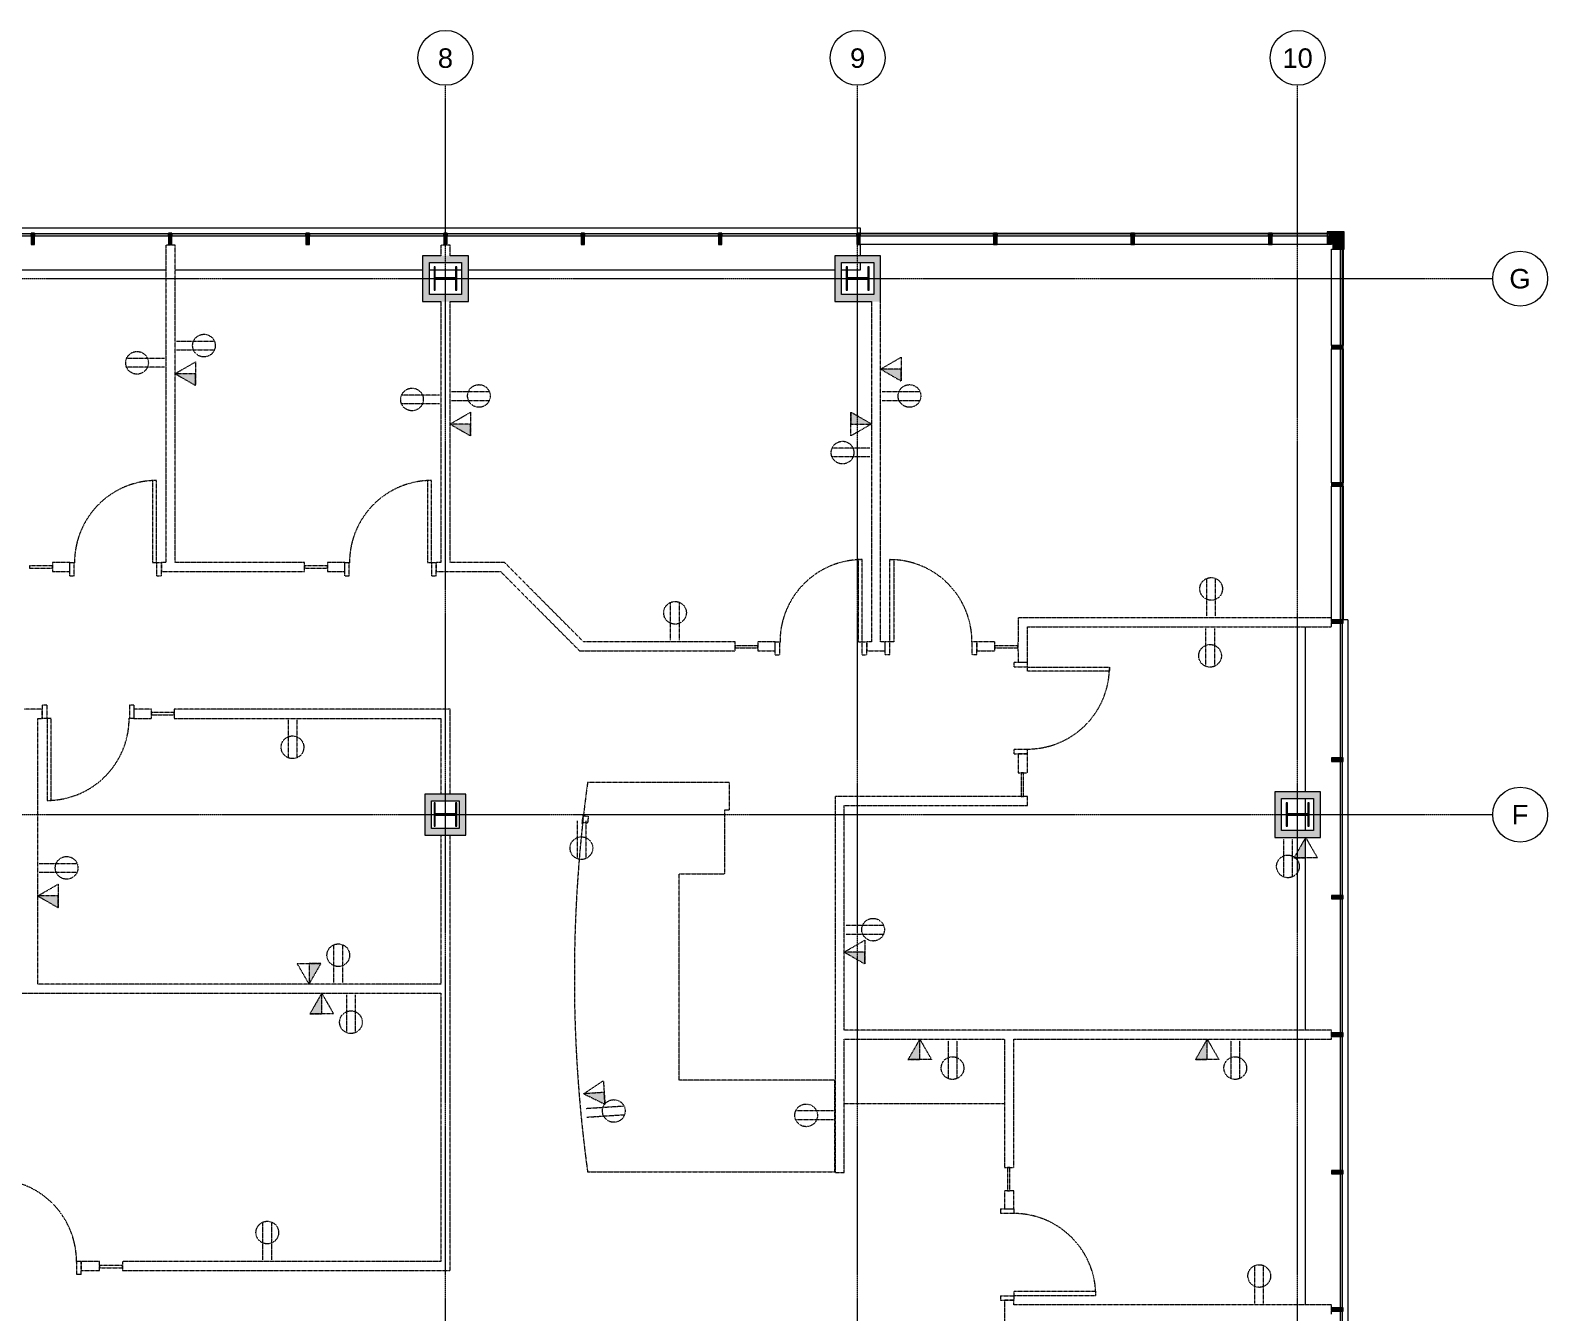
# Model space of a CAD drawing. Header units: inches. Extents: x 628 to 4383, y -418 to 2229.
# Drawn here: x 3720 to 4383, y 1669 to 2229 of the extents above; entities that cross this region are included whole.
import ezdxf

# ---------------------------------------------------------------- set-up
doc = ezdxf.new("R2010")
doc.units = ezdxf.units.IN
doc.header["$MEASUREMENT"] = 0
doc.linetypes.add('Demolished', pattern=[0.1875, 0.125, -0.0625])
doc.linetypes.add('Grid Line 1_2_', pattern=[0.875, 0.5, -0.125, 0.125, -0.125])
for name, color, linetype, lineweight in [('A-ANNO-NOTE', 131, 'Demolished', 9), ('A-DOOR', 31, 'Demolished', 9), ('A-DOOR-FRAM', 31, 'Demolished', 20), ('A-GLAZ-CURT', 52, 'Demolished', 9), ('A-GLAZ-CWMG', 51, 'Continuous', 13), ('A-WALL', 113, 'Demolished', 9), ('A-WALL-PATT', 111, 'Continuous', 13), ('E-ELEC-FIXT', 91, 'Demolished', 9), ('I-WALL', 2, 'Continuous', 13), ('Q-CASE', 31, 'Demolished', 9), ('S-COLS', 52, 'Continuous', 13), ('S-GRID', 1, 'Continuous', 9), ('S-GRID-IDEN', 1, 'Continuous', 9)]:
    doc.layers.add(name, color=color, linetype=linetype, lineweight=lineweight)
doc.styles.add('Swis721 Lt BT', font='swissl.ttf', dxfattribs={"height": 8.514638})

# ---------------------------------------------------------------- blocks, each defined once
blk = doc.blocks.new('Single Flush - OTJ_SOLIDFLUSH_ALUM-4837881-6TH FLOOR DEMOLITION')
at = {"layer": 'A-DOOR', "color": 250, "lineweight": 20}
for p, q in [((16.15625, 37.8125), (16.15625, 2)), ((17.90625, 37.8125), (16.15625, 37.8125)), ((17.90625, 2), (17.90625, 37.8125)), ((16.15625, 2), (17.90625, 2))]:
    blk.add_line(p, q, dxfattribs=at)
at = {"layer": 'A-DOOR', "color": 7}
blk.add_arc((17.90625, 2), 35.8125, 90, 180.5, dxfattribs=at)
at = {"layer": 'A-DOOR-FRAM', "color": 250}
for p, q in [((-20, -3.75), (-20, 2)), ((-20, 2), (-18, 2)), ((-18, -3.75), (-18, 2)), ((18.000004, -3.75), (18.000004, 2)), ((18.000004, 2), (20.000004, 2)), ((20.000004, -3.75), (20.000004, 2)), ((-20, -3.75), (-18, -3.75)), ((18.000004, -3.75), (20.000004, -3.75))]:
    blk.add_line(p, q, dxfattribs=at)
blk = doc.blocks.new('Single Flush - OTJ_SOLIDFLUSH_ALUM-4837941-6TH FLOOR DEMOLITION')
at = {"layer": 'A-DOOR', "color": 250, "lineweight": 20}
for p, q in [((16.15625, -2), (17.90625, -2)), ((16.15625, -37.8125), (16.15625, -2)), ((17.90625, -2), (17.90625, -37.8125)), ((17.90625, -37.8125), (16.15625, -37.8125))]:
    blk.add_line(p, q, dxfattribs=at)
at = {"layer": 'A-DOOR', "color": 7}
blk.add_arc((17.90625, -2), 35.8125, 179.5, 270, dxfattribs=at)
at = {"layer": 'A-DOOR-FRAM', "color": 250}
for p, q in [((-20, 3.75), (-20, -2)), ((-20, 3.75), (-18, 3.75)), ((-18, 3.75), (-18, -2)), ((18.000004, 3.75), (18.000004, -2)), ((18.000004, 3.75), (20.000004, 3.75)), ((20.000004, 3.75), (20.000004, -2)), ((-20, -2), (-18, -2)), ((18.000004, -2), (20.000004, -2))]:
    blk.add_line(p, q, dxfattribs=at)
blk = doc.blocks.new('Casework 3 - Casework 2-4857023-6TH FLOOR DEMOLITION')
at = {"layer": 'Q-CASE', "color": 7}
for p, q in [((3015.91, 1830.2), (2953.89, 1830.2)), ((3015.91, 1818.26), (3015.91, 1830.2)), ((3013.77, 1790.28), (3013.77, 1818.26)), ((3013.77, 1818.26), (3015.91, 1818.26)), ((2993.81, 1700.28), (2993.81, 1790.28)), ((2993.81, 1790.28), (3013.77, 1790.28)), ((3061.85, 1700.28), (2993.81, 1700.28)), ((3061.85, 1660.18), (3061.85, 1700.28)), ((2953.89, 1660.18), (3061.85, 1660.18))]:
    blk.add_line(p, q, dxfattribs=at)
for start, end in [(172.20783, 173.5444), (173.81857, 187.79217)]:
    blk.add_arc((3575.1, 1745.19), 627, start, end, dxfattribs=at)
blk = doc.blocks.new('Casework 10 - Casework 8-4864615-6TH FLOOR DEMOLITION')
at = {"layer": 'Q-CASE', "color": 7}
blk.add_line((388.88, 1048.13), (458.93, 1048.13), dxfattribs=at)
blk = doc.blocks.new('System Panel - Glazed-4866112-6TH FLOOR DEMOLITION')
at = {"layer": 'A-GLAZ-CURT', "color": 250, "lineweight": 20}
for p, q in [((5, 1.75), (-5, 1.75)), ((-5, 1.75), (-5, 0.75)), ((-5, 0.75), (5, 0.75)), ((5, 0.75), (5, 1.75))]:
    blk.add_line(p, q, dxfattribs=at)
blk = doc.blocks.new('System Panel - Glazed-4869387-6TH FLOOR DEMOLITION')
at = {"layer": 'A-GLAZ-CURT', "color": 250, "lineweight": 20}
for p, q in [((5.125, 1.75), (-5.125, 1.75)), ((-5.125, 1.75), (-5.125, 0.75)), ((-5.125, 0.75), (5.125, 0.75)), ((5.125, 0.75), (5.125, 1.75))]:
    blk.add_line(p, q, dxfattribs=at)
blk = doc.blocks.new('HP-Bearing Pile-Column - HP10X57-4885479-6TH FLOOR DEMOLITION')
at = {"layer": 'S-COLS', "lineweight": 9}
blk.add_hatch(color=7, dxfattribs=at).paths.add_polyline_path([(-5.1, -5), (5.1, -5), (5.1, -4.435), (0.2825, -4.435), (0.2825, 4.435), (5.1, 4.435), (5.1, 5), (-5.1, 5), (-5.1, 4.435), (-0.2825, 4.435), (-0.2825, -4.435), (-5.1, -4.435)], flags=0)
at = {"layer": 'S-COLS', "color": 8, "lineweight": 20}
for p, q in [((5.1, 5), (-5.1, 5)), ((-5.1, 5), (-5.1, 4.435)), ((-5.1, 4.435), (-0.2825, 4.435)), ((-0.2825, 4.435), (-0.2825, -4.435)), ((0.2825, -4.435), (0.2825, 4.435)), ((0.2825, 4.435), (5.1, 4.435)), ((5.1, 4.435), (5.1, 5)), ((-0.2825, -4.435), (-5.1, -4.435)), ((-5.1, -4.435), (-5.1, -5)), ((-5.1, -5), (5.1, -5)), ((5.1, -4.435), (0.2825, -4.435)), ((5.1, -5), (5.1, -4.435))]:
    blk.add_line(p, q, dxfattribs=at)
blk = doc.blocks.new('System Panel - Glazed-5268103-6TH FLOOR DEMOLITION')
at = {"layer": 'A-GLAZ-CURT', "linetype": 'Continuous'}
blk.add_hatch(color=7, dxfattribs=at).paths.add_polyline_path([(29.44, 1.75), (-29.44, 1.75), (-29.44, 0.75), (29.44, 0.75)], flags=0)
at = {"layer": 'A-GLAZ-CURT', "color": 8, "linetype": 'Continuous', "lineweight": 20}
for p, q in [((29.44, 1.75), (-29.44, 1.75)), ((-29.44, 1.75), (-29.44, 0.75)), ((-29.44, 0.75), (29.44, 0.75)), ((29.44, 0.75), (29.44, 1.75))]:
    blk.add_line(p, q, dxfattribs=at)
blk = doc.blocks.new('System Panel - Glazed-V17-6TH FLOOR DEMOLITION')
at = {"layer": 'A-GLAZ-CURT', "linetype": 'Continuous'}
blk.add_hatch(color=7, dxfattribs=at).paths.add_polyline_path([(29.25, 1.75), (-29.25, 1.75), (-29.25, 0.75), (29.25, 0.75)], flags=0)
at = {"layer": 'A-GLAZ-CURT', "color": 8, "linetype": 'Continuous', "lineweight": 20}
for p, q in [((29.25, 1.75), (-29.25, 1.75)), ((-29.25, 1.75), (-29.25, 0.75)), ((-29.25, 0.75), (29.25, 0.75)), ((29.25, 0.75), (29.25, 1.75))]:
    blk.add_line(p, q, dxfattribs=at)
blk = doc.blocks.new('System Panel - Glazed-5268109-6TH FLOOR DEMOLITION')
at = {"layer": 'A-GLAZ-CURT', "linetype": 'Continuous'}
blk.add_hatch(color=7, dxfattribs=at).paths.add_polyline_path([(29.29, 0.75), (29.29, 1.75), (-29.29, 1.75), (-29.29, 0.75), (28, 0.75)], flags=0)
at = {"layer": 'A-GLAZ-CURT', "color": 8, "linetype": 'Continuous', "lineweight": 20}
for p, q in [((29.29, 1.75), (-29.29, 1.75)), ((-29.29, 1.75), (-29.29, 0.75)), ((-29.29, 0.75), (29.29, 0.75)), ((29.29, 0.75), (29.29, 1.75))]:
    blk.add_line(p, q, dxfattribs=at)
blk = doc.blocks.new('Rectangular Mullion - 1_5_ x 2_5_ rectangular-4980335-6TH FLOOR DEMOLITION')
at = {"layer": 'A-GLAZ-CWMG', "lineweight": 9}
blk.add_hatch(color=7, dxfattribs=at).paths.add_polyline_path([(0.75, 3), (0.75, -2), (-0.75, -2), (-0.75, 3)], flags=0)
at = {"layer": 'A-GLAZ-CWMG', "color": 8, "lineweight": 20}
for p, q in [((-0.75, 3), (0.75, 3)), ((-0.75, -2), (-0.75, 3)), ((0.75, 3), (0.75, -2)), ((0.75, -2), (-0.75, -2))]:
    blk.add_line(p, q, dxfattribs=at)
blk = doc.blocks.new('System Panel - Glazed-4980338-6TH FLOOR DEMOLITION')
at = {"layer": 'A-GLAZ-CURT', "linetype": 'Continuous'}
blk.add_hatch(color=7, dxfattribs=at).paths.add_polyline_path([(-29.34, 0.75), (29.34, 0.75), (29.34, 1.75), (-29.34, 1.75)], flags=0)
at = {"layer": 'A-GLAZ-CURT', "color": 8, "linetype": 'Continuous', "lineweight": 20}
for p, q in [((29.34, 1.75), (-29.34, 1.75)), ((-29.34, 1.75), (-29.34, 0.75)), ((-29.34, 0.75), (29.34, 0.75)), ((29.34, 0.75), (29.34, 1.75))]:
    blk.add_line(p, q, dxfattribs=at)
blk = doc.blocks.new('System Panel - Glazed-4985623-6TH FLOOR DEMOLITION')
at = {"layer": 'A-GLAZ-CURT', "linetype": 'Continuous'}
blk.add_hatch(color=7, dxfattribs=at).paths.add_polyline_path([(29.43, 0.75), (29.43, 1.75), (-29.43, 1.75), (-29.43, 0.75), (22.81, 0.75)], flags=0)
at = {"layer": 'A-GLAZ-CURT', "color": 8, "linetype": 'Continuous', "lineweight": 20}
for p, q in [((29.43, 1.75), (-29.43, 1.75)), ((-29.43, 1.75), (-29.43, 0.75)), ((-29.43, 0.75), (29.43, 0.75)), ((29.43, 0.75), (29.43, 1.75))]:
    blk.add_line(p, q, dxfattribs=at)
blk = doc.blocks.new('Rectangular Mullion - 1_5_ x 2_5_ rectangular-4982557-6TH FLOOR DEMOLITION')
at = {"layer": 'A-GLAZ-CWMG', "lineweight": 9}
blk.add_hatch(color=7, dxfattribs=at).paths.add_polyline_path([(-1.5, 2.16), (-1.5, 3), (0, 3), (0, -2), (-1.5, -2), (-1.5, -0.75)], flags=0)
at = {"layer": 'A-GLAZ-CWMG', "color": 8, "lineweight": 20}
for p, q in [((-1.5, 3), (0, 3)), ((-1.5, -2), (-1.5, 3)), ((0, 3), (0, -2)), ((0, -2), (-1.5, -2))]:
    blk.add_line(p, q, dxfattribs=at)
blk = doc.blocks.new('Rectangular Mullion - 1_5_ x 2_5_ rectangular-5268110-6TH FLOOR DEMOLITION')
at = {"layer": 'A-GLAZ-CWMG', "lineweight": 9}
blk.add_hatch(color=7, dxfattribs=at).paths.add_polyline_path([(0, 2.16), (0, 3), (-1.5, 3), (-1.5, -2), (0, -2), (0, -0.75)], flags=0)
at = {"layer": 'A-GLAZ-CWMG', "color": 8, "lineweight": 20}
for p, q in [((0, 3), (-1.5, 3)), ((-1.5, 3), (-1.5, -2)), ((0, -2), (0, 3)), ((-1.5, -2), (0, -2))]:
    blk.add_line(p, q, dxfattribs=at)
blk = doc.blocks.new('L Corner Mullion - 5_ x 5_ Corner-4986814-6TH FLOOR DEMOLITION')
at = {"layer": 'A-GLAZ-CWMG', "lineweight": 9}
blk.add_hatch(color=7, dxfattribs=at).paths.add_polyline_path([(-5, -1.75), (-5, -2.5), (2.5, -2.5), (2.5, 5), (1.75, 5), (1.75, 4.625), (0.75, 4.125), (0.75, 5), (-2.5, 5), (-2.5, 2.5), (-5, 2.5), (-5, -0.75)], flags=0)
at = {"layer": 'A-GLAZ-CWMG', "color": 8, "lineweight": 20}
for p, q in [((-2.5, 2.5), (-5, 2.5)), ((-5, 2.5), (-5, -2.5)), ((2.5, 5), (-2.5, 5)), ((-2.5, 5), (-2.5, 2.5)), ((2.5, -2.5), (2.5, 5)), ((-5, -2.5), (2.5, -2.5))]:
    blk.add_line(p, q, dxfattribs=at)
blk = doc.blocks.new('System Panel - Glazed-4985462-6TH FLOOR DEMOLITION')
at = {"layer": 'A-GLAZ-CURT', "linetype": 'Continuous'}
blk.add_hatch(color=7, dxfattribs=at).paths.add_polyline_path([(-29.125, 0.75), (29.125, 0.75), (29.125, 1.75), (-29.125, 1.75)], flags=0)
at = {"layer": 'A-GLAZ-CURT', "color": 8, "linetype": 'Continuous', "lineweight": 20}
for p, q in [((29.125, 1.75), (-29.125, 1.75)), ((-29.125, 1.75), (-29.125, 0.75)), ((-29.125, 0.75), (29.125, 0.75)), ((29.125, 0.75), (29.125, 1.75))]:
    blk.add_line(p, q, dxfattribs=at)
blk = doc.blocks.new('System Panel - Glazed-4986686-6TH FLOOR DEMOLITION')
at = {"layer": 'A-GLAZ-CURT', "linetype": 'Continuous'}
blk.add_hatch(color=7, dxfattribs=at).paths.add_polyline_path([(-26.52, 0.75), (29.23, 0.75), (29.23, 1.75), (-29.23, 1.75), (-29.23, 0.75)], flags=0)
at = {"layer": 'A-GLAZ-CURT', "color": 8, "linetype": 'Continuous', "lineweight": 20}
for p, q in [((29.23, 1.75), (-29.23, 1.75)), ((-29.23, 1.75), (-29.23, 0.75)), ((-29.23, 0.75), (29.23, 0.75)), ((29.23, 0.75), (29.23, 1.75))]:
    blk.add_line(p, q, dxfattribs=at)
blk = doc.blocks.new('System Panel - Glazed-4986687-6TH FLOOR DEMOLITION')
at = {"layer": 'A-GLAZ-CURT', "linetype": 'Continuous'}
blk.add_hatch(color=7, dxfattribs=at).paths.add_polyline_path([(29.32, 0.75), (29.32, 1.75), (-29.32, 1.75), (-29.32, 0.75)], flags=0)
at = {"layer": 'A-GLAZ-CURT', "color": 8, "linetype": 'Continuous', "lineweight": 20}
for p, q in [((29.32, 1.75), (-29.32, 1.75)), ((-29.32, 1.75), (-29.32, 0.75)), ((-29.32, 0.75), (29.32, 0.75)), ((29.32, 0.75), (29.32, 1.75))]:
    blk.add_line(p, q, dxfattribs=at)
blk = doc.blocks.new('System Panel - Glazed-4986688-6TH FLOOR DEMOLITION')
at = {"layer": 'A-GLAZ-CURT', "linetype": 'Continuous'}
blk.add_hatch(color=7, dxfattribs=at).paths.add_polyline_path([(-13, 0.75), (11.875, 0.75), (11.375, 1.75), (-13, 1.75)], flags=0)
at = {"layer": 'A-GLAZ-CURT', "color": 8, "linetype": 'Continuous', "lineweight": 20}
for p, q in [((13, 1.75), (-13, 1.75)), ((-13, 1.75), (-13, 0.75)), ((-13, 0.75), (13, 0.75)), ((13, 0.75), (13, 1.75))]:
    blk.add_line(p, q, dxfattribs=at)
blk = doc.blocks.new('Rectangular Mullion - 1_5_ x 2_5_ rectangular-4985341-6TH FLOOR DEMOLITION')
at = {"layer": 'A-GLAZ-CWMG', "lineweight": 9}
blk.add_hatch(color=7, dxfattribs=at).paths.add_polyline_path([(-0.75, -2), (-0.75, 3), (0.75, 3), (0.75, -2)], flags=0)
at = {"layer": 'A-GLAZ-CWMG', "color": 8, "lineweight": 20}
for p, q in [((-0.75, 3), (0.75, 3)), ((-0.75, -2), (-0.75, 3)), ((0.75, 3), (0.75, -2)), ((0.75, -2), (-0.75, -2))]:
    blk.add_line(p, q, dxfattribs=at)
blk = doc.blocks.new('Rectangular Mullion - 1_5_ x 2_5_ rectangular-4986680-6TH FLOOR DEMOLITION')
at = {"layer": 'A-GLAZ-CWMG', "lineweight": 9}
for p, q in [((1264.01, 2140.33), (1322.47, 2140.33)), ((1322.47, 2135.33), (1264.01, 2135.33))]:
    blk.add_line(p, q, dxfattribs=at)
blk = doc.blocks.new('Rectangular Mullion - 1_5_ x 2_5_ rectangular-4986681-6TH FLOOR DEMOLITION')
at = {"layer": 'A-GLAZ-CWMG', "lineweight": 9}
for p, q in [((1323.97, 2140.33), (1382.6, 2140.33)), ((1382.6, 2135.33), (1323.97, 2135.33))]:
    blk.add_line(p, q, dxfattribs=at)
blk = doc.blocks.new('Rectangular Mullion - 1_5_ x 2_5_ rectangular-4986682-6TH FLOOR DEMOLITION')
at = {"layer": 'A-GLAZ-CWMG', "lineweight": 9}
for p, q in [((1384.1, 2140.33), (1408.1, 2140.33)), ((1410.1, 2135.33), (1384.1, 2135.33)), ((1410.1, 2135.83), (1410.1, 2135.33))]:
    blk.add_line(p, q, dxfattribs=at)
blk = doc.blocks.new('Rectangular Mullion - 1_5_ x 2_5_ rectangular-V22-6TH FLOOR DEMOLITION')
at = {"layer": 'A-GLAZ-CWMG', "lineweight": 9}
for p, q in [((1204.26, 2140.33), (1262.51, 2140.33)), ((1262.51, 2135.33), (1204.26, 2135.33))]:
    blk.add_line(p, q, dxfattribs=at)
blk = doc.blocks.new('System Panel - Glazed-4986815-6TH FLOOR DEMOLITION')
at = {"layer": 'A-GLAZ-CURT', "linetype": 'Continuous'}
blk.add_hatch(color=7, dxfattribs=at).paths.add_polyline_path([(21, 1.75), (-21, 1.75), (-21, 0.75), (21, 0.75)], flags=0)
at = {"layer": 'A-GLAZ-CURT', "color": 8, "linetype": 'Continuous', "lineweight": 20}
for p, q in [((21, 1.75), (-21, 1.75)), ((-21, 1.75), (-21, 0.75)), ((-21, 0.75), (21, 0.75)), ((21, 0.75), (21, 1.75))]:
    blk.add_line(p, q, dxfattribs=at)
blk = doc.blocks.new('System Panel - Glazed-4986816-6TH FLOOR DEMOLITION')
at = {"layer": 'A-GLAZ-CURT', "linetype": 'Continuous'}
blk.add_hatch(color=7, dxfattribs=at).paths.add_polyline_path([(29.28, 0.75), (29.28, 1.75), (-29.28, 1.75), (-29.28, 0.75)], flags=0)
at = {"layer": 'A-GLAZ-CURT', "color": 8, "linetype": 'Continuous', "lineweight": 20}
for p, q in [((29.28, 1.75), (-29.28, 1.75)), ((-29.28, 1.75), (-29.28, 0.75)), ((-29.28, 0.75), (29.28, 0.75)), ((29.28, 0.75), (29.28, 1.75))]:
    blk.add_line(p, q, dxfattribs=at)
blk = doc.blocks.new('Rectangular Mullion - 1_5_ x 2_5_ rectangular-4986810-6TH FLOOR DEMOLITION')
at = {"layer": 'A-GLAZ-CWMG', "lineweight": 9}
for p, q in [((1410.1, 2031.27), (1410.1, 2089.83)), ((1415.1, 2089.83), (1415.1, 2031.27))]:
    blk.add_line(p, q, dxfattribs=at)
blk = doc.blocks.new('Rectangular Mullion - 1_5_ x 2_5_ rectangular-V23-6TH FLOOR DEMOLITION')
at = {"layer": 'A-GLAZ-CWMG', "lineweight": 9}
for p, q in [((1410.1, 1972.36), (1410.1, 2029.77)), ((1415.1, 2029.77), (1415.1, 1971.52))]:
    blk.add_line(p, q, dxfattribs=at)
blk = doc.blocks.new('Rectangular Mullion - 1_5_ x 2_5_ rectangular-4986811-6TH FLOOR DEMOLITION')
at = {"layer": 'A-GLAZ-CWMG', "lineweight": 9}
for p, q in [((1410.1, 2133.33), (1410.6, 2133.33)), ((1410.1, 2091.33), (1410.1, 2133.33)), ((1415.1, 2133.33), (1415.1, 2091.33))]:
    blk.add_line(p, q, dxfattribs=at)
blk = doc.blocks.new('PS - Duplex - Duplex-4172790-6TH FLOOR DEMOLITION')
at = {"layer": 'E-ELEC-FIXT', "color": 7}
for p, q in [((1082.8, 1882.19), (1083.3, 1886.67)), ((1082.99, 1882.17), (1082.8, 1882.19)), ((1083.48, 1886.65), (1082.99, 1882.17)), ((1085.18, 1882.68), (1083.07, 1882.92)), ((1083.3, 1886.67), (1083.48, 1886.65)), ((1083.4, 1885.9), (1085.51, 1885.67)), ((1085.51, 1885.67), (1085.18, 1882.68))]:
    blk.add_line(p, q, dxfattribs=at)
blk = doc.blocks.new('Grid - Grid Head - Circle-50561-6TH FLOOR DEMOLITION')
at = {"layer": 'S-GRID-IDEN'}
blk.add_circle((0, 0), 0.125, dxfattribs=at)

msp = doc.modelspace()

# ---------------------------------------------------------------- hatches: boundary and pattern name
at = {"layer": 'A-ANNO-NOTE'}
for points in [[(4100.59, 2075.8), (4100.59, 2080.96), (4091.65, 2080.96)], [(3792.52, 2073.8), (3792.52, 2078.96), (3783.59, 2078.96)], [(4087.65, 2056.96), (4078.72, 2062.12), (4078.72, 2056.96)], [(3912.59, 2051.8), (3912.59, 2056.96), (3903.66, 2056.96)], [(4277.27, 1867.49), (4277.27, 1876.42), (4272.11, 1867.49)], [(3732.55, 1845.77), (3732.55, 1850.92), (3723.62, 1850.92)], [(4084.71, 1821.26), (4084.71, 1826.41), (4075.77, 1826.41)], [(3842.12, 1812.41), (3847.27, 1821.35), (3842.12, 1821.35)], [(3847.62, 1799.48), (3847.62, 1808.41), (3842.46, 1799.48)], [(4108.77, 1779.43), (4108.77, 1788.36), (4103.62, 1779.43)], [(4234.27, 1779.43), (4234.27, 1788.36), (4229.11, 1779.43)], [(3971.29, 1759.96), (3970.96, 1765.11), (3962.04, 1764.53)]]:
    msp.add_hatch(color=7, dxfattribs=at).paths.add_polyline_path(points, flags=0)
at = {"layer": 'A-WALL-PATT', "lineweight": 9}
for points in [[(3891.66, 2110.46), (3894.66, 2110.46), (3894.66, 2130.46), (3891.66, 2130.46), (3891.66, 2120.64)], [(3900.91, 2127.46), (3911.66, 2127.46), (3911.66, 2130.46), (3894.66, 2130.46), (3894.66, 2127.46)], [(3911.66, 2110.46), (3911.66, 2127.46), (3908.66, 2127.46), (3908.66, 2110.46)], [(4071.65, 2110.46), (4074.65, 2110.46), (4074.65, 2130.46), (4071.65, 2130.46), (4071.65, 2120.64)], [(4082.77, 2127.46), (4091.65, 2127.46), (4091.65, 2130.46), (4074.65, 2130.46), (4074.65, 2127.46), (4081.27, 2127.46)], [(4088.65, 2110.46), (4091.65, 2110.46), (4091.65, 2127.46), (4088.65, 2127.46), (4088.65, 2113.46)], [(3908.66, 2110.46), (3908.66, 2113.46), (3894.66, 2113.46), (3894.66, 2110.46), (3903.66, 2110.46)], [(4087.65, 2110.46), (4088.65, 2110.46), (4088.65, 2113.46), (4074.65, 2113.46), (4074.65, 2110.46)], [(3895.62, 1877.42), (3895.62, 1895.42), (3892.62, 1895.42), (3892.62, 1877.42)], [(3895.62, 1892.42), (3910.62, 1892.42), (3910.62, 1895.42), (3895.62, 1895.42)], [(4263.77, 1876.42), (4266.77, 1876.42), (4266.77, 1896.42), (4263.77, 1896.42), (4263.77, 1890.36)], [(4280.77, 1893.42), (4283.77, 1893.42), (4283.77, 1896.42), (4266.77, 1896.42), (4266.77, 1893.42), (4277.24, 1893.42)], [(3907.62, 1877.42), (3910.62, 1877.42), (3910.62, 1892.42), (3907.62, 1892.42), (3907.62, 1880.42)], [(4280.77, 1876.42), (4283.77, 1876.42), (4283.77, 1893.42), (4280.77, 1893.42), (4280.77, 1879.42)], [(3899.66, 1877.42), (3907.62, 1877.42), (3907.62, 1880.42), (3895.62, 1880.42), (3895.62, 1877.42)], [(4266.77, 1876.42), (4280.77, 1876.42), (4280.77, 1879.42), (4266.77, 1879.42)]]:
    msp.add_hatch(color=7, dxfattribs=at).paths.add_polyline_path(points, flags=0)

# ---------------------------------------------------------------- linework, layer by layer
at = {"layer": 'A-ANNO-NOTE', "color": 7}
for p, q in [((3784.24, 2093.13), (3800.77, 2093.13)), ((3784.24, 2089.3), (3800.77, 2089.3)), ((3778.93, 2085.62), (3762.41, 2085.62)), ((3778.93, 2081.79), (3762.41, 2081.79)), ((3783.59, 2078.96), (3792.52, 2084.12)), ((3792.52, 2084.12), (3792.52, 2073.8)), ((4091.65, 2080.96), (4100.59, 2086.12)), ((4091.65, 2080.96), (4100.59, 2075.8)), ((4100.59, 2080.96), (4091.65, 2080.96)), ((4091.65, 2080.96), (4100.59, 2075.8)), ((4100.59, 2086.12), (4100.59, 2075.8)), ((4100.59, 2075.8), (4100.59, 2080.96)), ((3783.59, 2078.96), (3792.52, 2073.8)), ((3792.52, 2078.96), (3783.59, 2078.96)), ((3783.59, 2078.96), (3792.52, 2073.8)), ((3792.52, 2073.8), (3792.52, 2078.96)), ((3899, 2069.62), (3882.48, 2069.62)), ((3904.31, 2071.13), (3920.84, 2071.13)), ((3904.31, 2067.3), (3920.84, 2067.3)), ((4092.31, 2071.13), (4108.83, 2071.13)), ((4092.31, 2067.3), (4108.83, 2067.3)), ((3899, 2065.79), (3882.48, 2065.79)), ((3903.66, 2056.96), (3912.59, 2062.12)), ((3912.59, 2062.12), (3912.59, 2051.8)), ((4087.65, 2056.96), (4078.72, 2062.12)), ((4078.72, 2062.12), (4078.72, 2056.96)), ((4087.65, 2056.96), (4078.72, 2062.12)), ((4078.72, 2051.8), (4078.72, 2062.12)), ((3903.66, 2056.96), (3912.59, 2051.8)), ((3912.59, 2056.96), (3903.66, 2056.96)), ((3903.66, 2056.96), (3912.59, 2051.8)), ((3912.59, 2051.8), (3912.59, 2056.96)), ((4078.72, 2056.96), (4087.65, 2056.96)), ((4087.65, 2056.96), (4078.72, 2051.8)), ((4087, 2046.42), (4070.47, 2046.42)), ((4087, 2042.59), (4070.47, 2042.59)), ((4234.1, 1973.02), (4234.1, 1989.54)), ((4237.93, 1973.02), (4237.93, 1989.54)), ((3999.98, 1962.59), (3999.98, 1979.12)), ((4003.81, 1962.59), (4003.81, 1979.12)), ((4233.61, 1967.71), (4233.61, 1951.18)), ((4237.45, 1967.71), (4237.45, 1951.18)), ((3832.93, 1927.79), (3832.93, 1911.26)), ((3836.76, 1927.79), (3836.76, 1911.26)), ((3959.1, 1883.74), (3959.1, 1867.21)), ((3962.93, 1883.74), (3962.93, 1867.21)), ((4267.61, 1875.77), (4267.61, 1859.24)), ((4271.45, 1875.77), (4271.45, 1859.24)), ((4277.27, 1876.42), (4272.11, 1867.49)), ((4277.27, 1876.42), (4272.11, 1867.49)), ((4277.27, 1867.49), (4277.27, 1876.42)), ((4277.27, 1876.42), (4282.43, 1867.49)), ((3724.27, 1865.1), (3740.8, 1865.1)), ((4272.11, 1867.49), (4277.27, 1867.49)), ((4282.43, 1867.49), (4272.11, 1867.49)), ((3723.62, 1850.92), (3732.55, 1856.08)), ((3724.27, 1861.26), (3740.8, 1861.26)), ((3732.55, 1856.08), (3732.55, 1845.77)), ((3723.62, 1850.92), (3732.55, 1845.77)), ((3732.55, 1850.92), (3723.62, 1850.92)), ((3723.62, 1850.92), (3732.55, 1845.77)), ((3732.55, 1845.77), (3732.55, 1850.92)), ((4076.43, 1838.1), (4092.95, 1838.1)), ((3852.94, 1813.07), (3852.94, 1829.59)), ((3856.78, 1813.07), (3856.78, 1829.59)), ((4075.77, 1826.41), (4084.71, 1831.57)), ((4076.43, 1834.26), (4092.95, 1834.26)), ((4084.71, 1831.57), (4084.71, 1821.26)), ((4075.77, 1826.41), (4084.71, 1821.26)), ((4084.71, 1826.41), (4075.77, 1826.41)), ((4075.77, 1826.41), (4084.71, 1821.26)), ((4084.71, 1821.26), (4084.71, 1826.41)), ((3842.12, 1812.41), (3836.96, 1821.35)), ((3836.96, 1821.35), (3847.27, 1821.35)), ((3842.12, 1812.41), (3847.27, 1821.35)), ((3847.27, 1821.35), (3842.12, 1821.35)), ((3842.12, 1821.35), (3842.12, 1812.41)), ((3842.12, 1812.41), (3847.27, 1821.35)), ((3847.62, 1808.41), (3842.46, 1799.48)), ((3847.62, 1808.41), (3842.46, 1799.48)), ((3847.62, 1799.48), (3847.62, 1808.41)), ((3847.62, 1808.41), (3852.78, 1799.48)), ((3858.46, 1807.76), (3858.46, 1791.23)), ((3862.29, 1807.76), (3862.29, 1791.23)), ((3842.46, 1799.48), (3847.62, 1799.48)), ((3852.78, 1799.48), (3842.46, 1799.48)), ((4108.77, 1788.36), (4103.62, 1779.43)), ((4108.77, 1788.36), (4103.62, 1779.43)), ((4108.77, 1779.43), (4108.77, 1788.36)), ((4108.77, 1788.36), (4113.93, 1779.43)), ((4121.16, 1787.71), (4121.16, 1771.18)), ((4125, 1787.71), (4125, 1771.18)), ((4234.27, 1788.36), (4229.11, 1779.43)), ((4234.27, 1788.36), (4229.11, 1779.43)), ((4234.27, 1779.43), (4234.27, 1788.36)), ((4234.27, 1788.36), (4239.43, 1779.43)), ((4244.61, 1787.71), (4244.61, 1771.18)), ((4248.45, 1787.71), (4248.45, 1771.18)), ((4103.62, 1779.43), (4108.77, 1779.43)), ((4113.93, 1779.43), (4103.62, 1779.43)), ((4229.11, 1779.43), (4234.27, 1779.43)), ((4239.43, 1779.43), (4229.11, 1779.43)), ((3962.04, 1764.53), (3970.62, 1770.25)), ((3970.62, 1770.25), (3971.29, 1759.96)), ((3970.96, 1765.11), (3962.04, 1764.53)), ((3962.04, 1764.53), (3971.29, 1759.96)), ((3962.04, 1764.53), (3971.29, 1759.96)), ((3971.29, 1759.96), (3970.96, 1765.11)), ((3963.11, 1758.15), (3979.6, 1759.22)), ((4071.12, 1757.02), (4054.59, 1757.02)), ((3963.36, 1754.33), (3979.85, 1755.4)), ((4071.12, 1753.19), (4054.59, 1753.19)), ((3821.94, 1691.97), (3821.94, 1708.5)), ((3825.78, 1691.97), (3825.78, 1708.5)), ((4255.1, 1672.99), (4255.1, 1689.52)), ((4258.93, 1672.99), (4258.93, 1689.52))]:
    msp.add_line(p, q, dxfattribs=at)
for centre in [(3796.2, 2091.22), (3766.97, 2083.7), (3916.27, 2069.22), (4104.27, 2069.22), (3887.04, 2067.7), (4075.04, 2044.5), (4236.01, 1984.98), (4001.9, 1974.55), (4235.53, 1955.75), (3834.85, 1915.83), (3961.01, 1871.78), (4269.53, 1863.81), (3736.23, 1863.18), (4088.39, 1836.18), (3854.86, 1825.03), (3860.38, 1795.8), (4123.08, 1775.75), (4246.53, 1775.75), (3975.17, 1757.01), (4059.16, 1755.11), (3823.86, 1703.93), (4257.01, 1684.95)]:
    msp.add_circle(centre, 4.95, dxfattribs=at)
at = {"layer": 'A-WALL', "linetype": 'Continuous'}
for p, q in [((1920.79, 2142.61), (4082.77, 2142.61)), ((4082.77, 2142.61), (4082.77, 2140.33)), ((4082.77, 2135.33), (4082.77, 2130.46)), ((4082.77, 2127.46), (4082.77, 2124.11)), ((3779.59, 2124.11), (3663.56, 2124.11)), ((3891.66, 2124.11), (3783.59, 2124.11)), ((3896.66, 2124.11), (3894.66, 2124.11)), ((3906.09, 2124.11), (3897.22, 2124.11)), ((3908.66, 2124.11), (3906.66, 2124.11)), ((4071.65, 2124.11), (3911.66, 2124.11)), ((4076.65, 2124.11), (4074.65, 2124.11)), ((4082.77, 2124.11), (4077.22, 2124.11)), ((4277.24, 1896.42), (4277.24, 1968.36)), ((4295.74, 1971.52), (4293.61, 1971.52)), ((4295.74, 1971.52), (4295.74, 889.04)), ((4277.24, 1886.71), (4277.24, 1893.42)), ((4277.24, 1879.42), (4277.24, 1886.14)), ((4277.24, 1792.36), (4277.24, 1876.42)), ((4277.24, 1672.34), (4277.24, 1788.36))]:
    msp.add_line(p, q, dxfattribs=at)
at = {"layer": 'A-WALL', "color": 250, "lineweight": 20}
for p, q in [((3779.59, 2135.11), (3779.59, 1996.51)), ((3783.59, 2135.11), (3779.59, 2135.11)), ((3783.59, 1996.51), (3783.59, 2135.11)), ((3903.66, 2135.11), (3899.66, 2135.11)), ((3899.66, 2135.11), (3899.66, 2130.46)), ((3903.66, 2130.46), (3903.66, 2135.11)), ((3899.66, 2110.46), (3899.66, 1996.51)), ((3903.66, 1996.51), (3903.66, 2110.46)), ((4087.65, 2110.46), (4087.65, 1961.94)), ((4091.65, 1961.94), (4091.65, 2110.46)), ((3737.59, 1996.51), (3730.04, 1996.51)), ((3730.04, 1996.51), (3730.04, 1992.51)), ((3737.59, 1992.51), (3737.59, 1996.51)), ((3779.59, 1996.51), (3777.59, 1996.51)), ((3777.59, 1996.51), (3777.59, 1992.51)), ((3840.11, 1996.51), (3783.59, 1996.51)), ((3840.11, 1992.51), (3840.11, 1996.51)), ((3857.66, 1996.51), (3850.11, 1996.51)), ((3850.11, 1996.51), (3850.11, 1992.51)), ((3857.66, 1992.51), (3857.66, 1996.51)), ((3899.66, 1996.51), (3897.66, 1996.51)), ((3897.66, 1996.51), (3897.66, 1992.51)), ((3927.47, 1996.51), (3903.66, 1996.51)), ((3961.86, 1961.94), (3927.47, 1996.51)), ((3730.04, 1992.51), (3737.59, 1992.51)), ((3777.59, 1992.51), (3840.11, 1992.51)), ((3850.11, 1992.51), (3857.66, 1992.51)), ((3897.66, 1992.51), (3925.8, 1992.51)), ((3925.8, 1992.51), (3960.2, 1957.94)), ((4151.79, 1972.36), (4151.79, 1961.94)), ((4288.61, 1972.36), (4151.79, 1972.36)), ((4155.79, 1952.94), (4155.79, 1968.36)), ((4155.79, 1968.36), (4288.61, 1968.36)), ((4288.61, 1968.36), (4288.61, 1972.36)), ((4028.11, 1961.94), (3961.86, 1961.94)), ((4028.11, 1957.94), (4028.11, 1961.94)), ((4045.65, 1961.94), (4038.11, 1961.94)), ((4038.11, 1961.94), (4038.11, 1957.94)), ((4045.65, 1957.94), (4045.65, 1961.94)), ((4087.65, 1961.94), (4085.65, 1961.94)), ((4085.65, 1961.94), (4085.65, 1957.94)), ((4093.65, 1961.94), (4091.65, 1961.94)), ((4093.65, 1957.94), (4093.65, 1961.94)), ((4141.54, 1961.94), (4133.65, 1961.94)), ((4133.65, 1961.94), (4133.65, 1957.94)), ((4141.54, 1957.94), (4141.54, 1961.94)), ((4151.79, 1961.94), (4151.54, 1961.94)), ((4151.54, 1961.94), (4151.54, 1957.94)), ((3960.2, 1957.94), (4028.11, 1957.94)), ((4038.11, 1957.94), (4045.65, 1957.94)), ((4085.65, 1957.94), (4093.65, 1957.94)), ((4133.65, 1957.94), (4141.54, 1957.94)), ((4151.54, 1957.94), (4151.79, 1957.94)), ((4151.79, 1957.94), (4151.79, 1952.94)), ((4151.79, 1952.94), (4155.79, 1952.94)), ((3725.62, 1932.44), (3717.62, 1932.44)), ((3723.62, 1928.44), (3725.62, 1928.44)), ((3723.62, 1812.41), (3723.62, 1928.44)), ((3725.62, 1928.44), (3725.62, 1932.44)), ((3773.23, 1932.44), (3765.62, 1932.44)), ((3765.62, 1932.44), (3765.62, 1928.44)), ((3765.62, 1928.44), (3773.23, 1928.44)), ((3773.23, 1928.44), (3773.23, 1932.44)), ((3903.66, 1932.44), (3783.23, 1932.44)), ((3783.23, 1932.44), (3783.23, 1928.44)), ((3783.23, 1928.44), (3899.66, 1928.44)), ((3899.66, 1928.44), (3899.66, 1895.44)), ((3903.66, 1895.44), (3903.66, 1932.44)), ((4155.79, 1912.94), (4151.79, 1912.94)), ((4151.79, 1912.94), (4151.79, 1904.61)), ((4155.79, 1904.61), (4155.79, 1912.94)), ((4151.79, 1904.61), (4155.79, 1904.61)), ((3899.66, 1895.44), (3903.66, 1895.44)), ((4155.79, 1894.36), (4071.77, 1894.36)), ((4071.77, 1894.36), (4071.77, 1730.13)), ((4075.77, 1890.36), (4155.79, 1890.36)), ((4075.77, 1792.36), (4075.77, 1890.36)), ((4155.79, 1890.36), (4155.79, 1894.36)), ((3899.66, 1877.32), (3899.66, 1812.41)), ((3903.66, 1877.32), (3899.66, 1877.32)), ((3903.66, 1687.32), (3903.66, 1877.32)), ((3899.66, 1812.41), (3723.62, 1812.41)), ((3700.63, 1808.41), (3899.66, 1808.41)), ((3899.66, 1808.41), (3899.66, 1691.32)), ((4288.61, 1792.36), (4075.77, 1792.36)), ((4288.61, 1788.36), (4288.61, 1792.36)), ((4075.77, 1730.13), (4075.77, 1788.36)), ((4075.77, 1788.36), (4145.82, 1788.36)), ((4145.82, 1788.36), (4145.82, 1732.4)), ((4149.82, 1788.36), (4288.61, 1788.36)), ((4149.82, 1732.4), (4149.82, 1788.36)), ((4071.77, 1730.13), (4075.77, 1730.13)), ((4145.82, 1732.4), (4149.82, 1732.4)), ((4145.82, 1722.15), (4145.82, 1714.34)), ((4149.82, 1722.15), (4145.82, 1722.15)), ((4149.82, 1714.34), (4149.82, 1722.15)), ((4145.82, 1714.34), (4149.82, 1714.34)), ((3750.58, 1691.32), (3742.63, 1691.32)), ((3742.63, 1691.32), (3742.63, 1687.32)), ((3750.58, 1687.32), (3750.58, 1691.32)), ((3899.66, 1691.32), (3760.58, 1691.32)), ((3760.58, 1691.32), (3760.58, 1687.32)), ((3742.63, 1687.32), (3750.58, 1687.32)), ((3760.58, 1687.32), (3903.66, 1687.32)), ((4145.82, 1674.34), (4145.82, 1612.65)), ((4149.82, 1674.34), (4145.82, 1674.34)), ((4149.82, 1672.34), (4149.82, 1674.34)), ((4288.61, 1672.34), (4149.82, 1672.34)), ((4288.61, 1668.34), (4288.61, 1672.34))]:
    msp.add_line(p, q, dxfattribs=at)
at = {"layer": 'I-WALL', "color": 8, "lineweight": 20}
for p, q in [((3891.66, 2130.46), (3891.66, 2110.46)), ((3899.66, 2130.46), (3891.66, 2130.46)), ((3894.66, 2113.46), (3894.66, 2127.46)), ((3894.66, 2127.46), (3908.66, 2127.46)), ((3911.66, 2130.46), (3903.66, 2130.46)), ((3908.66, 2127.46), (3908.66, 2113.46)), ((3911.66, 2110.46), (3911.66, 2130.46)), ((4071.65, 2130.46), (4071.65, 2110.46)), ((4091.65, 2130.46), (4071.65, 2130.46)), ((4074.65, 2113.46), (4074.65, 2127.46)), ((4074.65, 2127.46), (4088.65, 2127.46)), ((4088.65, 2127.46), (4088.65, 2113.46)), ((4091.65, 2110.46), (4091.65, 2130.46)), ((3891.66, 2110.46), (3899.66, 2110.46)), ((3908.66, 2113.46), (3894.66, 2113.46)), ((3903.66, 2110.46), (3911.66, 2110.46)), ((4071.65, 2110.46), (4087.65, 2110.46)), ((4088.65, 2113.46), (4074.65, 2113.46)), ((3892.62, 1895.42), (3892.62, 1877.42)), ((3910.62, 1895.42), (3892.62, 1895.42)), ((3910.62, 1877.42), (3910.62, 1895.42)), ((4263.77, 1896.42), (4263.77, 1876.42)), ((4283.77, 1896.42), (4263.77, 1896.42)), ((4283.77, 1876.42), (4283.77, 1896.42)), ((3895.62, 1880.42), (3895.62, 1892.42)), ((3895.62, 1892.42), (3907.62, 1892.42)), ((3907.62, 1892.42), (3907.62, 1880.42)), ((4266.77, 1879.42), (4266.77, 1893.42)), ((4266.77, 1893.42), (4280.77, 1893.42)), ((4280.77, 1893.42), (4280.77, 1879.42)), ((3892.62, 1877.42), (3910.62, 1877.42)), ((3907.62, 1880.42), (3895.62, 1880.42)), ((4263.77, 1876.42), (4283.77, 1876.42)), ((4280.77, 1879.42), (4266.77, 1879.42))]:
    msp.add_line(p, q, dxfattribs=at)
at = {"layer": 'S-GRID', "linetype": 'Grid Line 1_2_'}
for p, q in [((3901.66, 640.48), (3901.66, 2204.87)), ((4081.65, 640.48), (4081.65, 2204.87)), ((4273.77, 640.48), (4273.77, 2204.87)), ((1615.68, 2120.46), (4358.95, 2120.46)), ((1615.68, 1886.42), (4358.95, 1886.42))]:
    msp.add_line(p, q, dxfattribs=at)

# ---------------------------------------------------------------- block references
at = {"layer": 'A-DOOR', "color": 7}
for p in [(3757.59, 1994.51), (3877.66, 1994.51), (4065.65, 1959.94)]:
    msp.add_blockref('Single Flush - OTJ_SOLIDFLUSH_ALUM-4837881-6TH FLOOR DEMOLITION', p, dxfattribs=at)
for name, p, rotation in [('Single Flush - OTJ_SOLIDFLUSH_ALUM-4837941-6TH FLOOR DEMOLITION', (4113.65, 1959.94), 180), ('Single Flush - OTJ_SOLIDFLUSH_ALUM-4837941-6TH FLOOR DEMOLITION', (4153.79, 1932.94), 90), ('Single Flush - OTJ_SOLIDFLUSH_ALUM-4837881-6TH FLOOR DEMOLITION', (3745.62, 1930.44), 180), ('Single Flush - OTJ_SOLIDFLUSH_ALUM-4837941-6TH FLOOR DEMOLITION', (3722.63, 1689.32), 180), ('Single Flush - OTJ_SOLIDFLUSH_ALUM-4837881-6TH FLOOR DEMOLITION', (4147.82, 1694.34), 269.9999999999999)]:
    msp.add_blockref(name, p, dxfattribs=dict(at, rotation=rotation))
at = {"layer": 'A-GLAZ-CURT', "linetype": 'Continuous'}
for name, p in [('System Panel - Glazed-V17-6TH FLOOR DEMOLITION', (3691.48, 2138.33)), ('System Panel - Glazed-V17-6TH FLOOR DEMOLITION', (3751.48, 2138.33)), ('System Panel - Glazed-V17-6TH FLOOR DEMOLITION', (3811.48, 2138.33)), ('System Panel - Glazed-4980338-6TH FLOOR DEMOLITION', (3871.57, 2138.33)), ('System Panel - Glazed-V17-6TH FLOOR DEMOLITION', (3931.66, 2138.33)), ('System Panel - Glazed-V17-6TH FLOOR DEMOLITION', (3991.66, 2138.33)), ('System Panel - Glazed-4985623-6TH FLOOR DEMOLITION', (4051.84, 2138.33)), ('System Panel - Glazed-4985462-6TH FLOOR DEMOLITION', (4111.9, 2138.33)), ('System Panel - Glazed-4986686-6TH FLOOR DEMOLITION', (4171.75, 2138.33)), ('System Panel - Glazed-4986687-6TH FLOOR DEMOLITION', (4231.8, 2138.33)), ('System Panel - Glazed-4986688-6TH FLOOR DEMOLITION', (4275.61, 2138.33))]:
    msp.add_blockref(name, p, dxfattribs=at)
at = {"layer": 'A-GLAZ-CURT', "linetype": 'Continuous', "rotation": 269.9999999999999}
for name, p in [('System Panel - Glazed-4986815-6TH FLOOR DEMOLITION', (4291.61, 2112.33)), ('System Panel - Glazed-4986816-6TH FLOOR DEMOLITION', (4291.61, 2060.55)), ('System Panel - Glazed-4985462-6TH FLOOR DEMOLITION', (4291.61, 2000.65)), ('System Panel - Glazed-5268103-6TH FLOOR DEMOLITION', (4291.61, 1940.59)), ('System Panel - Glazed-V17-6TH FLOOR DEMOLITION', (4291.61, 1880.4)), ('System Panel - Glazed-5268109-6TH FLOOR DEMOLITION', (4291.61, 1820.36)), ('System Panel - Glazed-V17-6TH FLOOR DEMOLITION', (4291.61, 1760.33)), ('System Panel - Glazed-V17-6TH FLOOR DEMOLITION', (4291.61, 1700.33)), ('System Panel - Glazed-V17-6TH FLOOR DEMOLITION', (4291.61, 1640.33))]:
    msp.add_blockref(name, p, dxfattribs=at)
at = {"layer": 'A-GLAZ-CURT', "color": 7}
for name, p, rotation in [('System Panel - Glazed-4866112-6TH FLOOR DEMOLITION', (3725.04, 1995.76), 180), ('System Panel - Glazed-4866112-6TH FLOOR DEMOLITION', (3845.11, 1995.76), 180), ('System Panel - Glazed-4866112-6TH FLOOR DEMOLITION', (4033.11, 1960.94), 180), ('System Panel - Glazed-4866112-6TH FLOOR DEMOLITION', (4146.54, 1960.94), 180), ('System Panel - Glazed-4866112-6TH FLOOR DEMOLITION', (3778.23, 1931.69), 180), ('System Panel - Glazed-4869387-6TH FLOOR DEMOLITION', (4154.79, 1899.49), 90.00000000000001), ('System Panel - Glazed-4869387-6TH FLOOR DEMOLITION', (4148.82, 1727.27), 90.00000000000001), ('System Panel - Glazed-4866112-6TH FLOOR DEMOLITION', (3755.58, 1690.32), 180)]:
    msp.add_blockref(name, p, dxfattribs=dict(at, rotation=rotation))
at = {"layer": 'A-GLAZ-CWMG', "lineweight": 9, "extrusion": (0, 0, -1)}
for name, p, rotation in [('Rectangular Mullion - 1_5_ x 2_5_ rectangular-4980335-6TH FLOOR DEMOLITION', (-3721.48, 2138.33), 180), ('Rectangular Mullion - 1_5_ x 2_5_ rectangular-4980335-6TH FLOOR DEMOLITION', (-3781.48, 2138.33), 180), ('Rectangular Mullion - 1_5_ x 2_5_ rectangular-4980335-6TH FLOOR DEMOLITION', (-3841.48, 2138.33), 180), ('Rectangular Mullion - 1_5_ x 2_5_ rectangular-4980335-6TH FLOOR DEMOLITION', (-3901.66, 2138.33), 180), ('Rectangular Mullion - 1_5_ x 2_5_ rectangular-4980335-6TH FLOOR DEMOLITION', (-3961.66, 2138.33), 180), ('Rectangular Mullion - 1_5_ x 2_5_ rectangular-4980335-6TH FLOOR DEMOLITION', (-4021.66, 2138.33), 180), ('Rectangular Mullion - 1_5_ x 2_5_ rectangular-4982557-6TH FLOOR DEMOLITION', (-4082.77, 2138.33), 180), ('Rectangular Mullion - 1_5_ x 2_5_ rectangular-4985341-6TH FLOOR DEMOLITION', (-4141.77, 2138.33), 180), ('Rectangular Mullion - 1_5_ x 2_5_ rectangular-4985341-6TH FLOOR DEMOLITION', (-4201.73, 2138.33), 180), ('Rectangular Mullion - 1_5_ x 2_5_ rectangular-4985341-6TH FLOOR DEMOLITION', (-4261.86, 2138.33), 180), ('Rectangular Mullion - 1_5_ x 2_5_ rectangular-4985341-6TH FLOOR DEMOLITION', (-4291.61, 2090.58), 270.0000000000001), ('Rectangular Mullion - 1_5_ x 2_5_ rectangular-4985341-6TH FLOOR DEMOLITION', (-4291.61, 2030.52), 270.0000000000001), ('Rectangular Mullion - 1_5_ x 2_5_ rectangular-4980335-6TH FLOOR DEMOLITION', (-4291.61, 1910.4), 270.0000000000001), ('Rectangular Mullion - 1_5_ x 2_5_ rectangular-4980335-6TH FLOOR DEMOLITION', (-4291.61, 1850.4), 270.0000000000001), ('Rectangular Mullion - 1_5_ x 2_5_ rectangular-4980335-6TH FLOOR DEMOLITION', (-4291.61, 1790.33), 270.0000000000001), ('Rectangular Mullion - 1_5_ x 2_5_ rectangular-4980335-6TH FLOOR DEMOLITION', (-4291.61, 1730.33), 270.0000000000001), ('Rectangular Mullion - 1_5_ x 2_5_ rectangular-4980335-6TH FLOOR DEMOLITION', (-4291.61, 1670.33), 270.0000000000001)]:
    msp.add_blockref(name, p, dxfattribs=dict(at, rotation=rotation))
at = {"layer": 'A-GLAZ-CWMG', "lineweight": 9}
for name in ['Rectangular Mullion - 1_5_ x 2_5_ rectangular-V22-6TH FLOOR DEMOLITION', 'Rectangular Mullion - 1_5_ x 2_5_ rectangular-4986680-6TH FLOOR DEMOLITION', 'Rectangular Mullion - 1_5_ x 2_5_ rectangular-4986681-6TH FLOOR DEMOLITION', 'Rectangular Mullion - 1_5_ x 2_5_ rectangular-4986682-6TH FLOOR DEMOLITION', 'Rectangular Mullion - 1_5_ x 2_5_ rectangular-4986811-6TH FLOOR DEMOLITION', 'Rectangular Mullion - 1_5_ x 2_5_ rectangular-4986810-6TH FLOOR DEMOLITION', 'Rectangular Mullion - 1_5_ x 2_5_ rectangular-V23-6TH FLOOR DEMOLITION']:
    msp.add_blockref(name, (2878.51, 0), dxfattribs=at)
for name, p, rotation in [('L Corner Mullion - 5_ x 5_ Corner-4986814-6TH FLOOR DEMOLITION', (4291.61, 2138.33), 89.9999999999999), ('Rectangular Mullion - 1_5_ x 2_5_ rectangular-5268110-6TH FLOOR DEMOLITION', (4291.61, 1971.52), 89.99999999999991)]:
    msp.add_blockref(name, p, dxfattribs=dict(at, rotation=rotation))
at = {"layer": 'E-ELEC-FIXT', "color": 7}
msp.add_blockref('PS - Duplex - Duplex-4172790-6TH FLOOR DEMOLITION', (2878.51, 0), dxfattribs=at)
at = {"layer": 'Q-CASE', "color": 7}
for name, p in [('Casework 3 - Casework 2-4857023-6TH FLOOR DEMOLITION', (1009.83, 70.22)), ('Casework 10 - Casework 8-4864615-6TH FLOOR DEMOLITION', (3686.9, 712.2))]:
    msp.add_blockref(name, p, dxfattribs=at)
at = {"layer": 'S-COLS', "lineweight": 9, "rotation": 89.99999999999991}
for p in [(3901.66, 2120.46), (4081.65, 2120.46), (3901.66, 1886.42), (4273.77, 1886.42)]:
    msp.add_blockref('HP-Bearing Pile-Column - HP10X57-4885479-6TH FLOOR DEMOLITION', p, dxfattribs=at)
at = {"layer": 'S-GRID-IDEN', "xscale": 95.99999999999994, "yscale": 95.99999999999994, "zscale": 95.99999999999994}
for p in [(3901.66, 2216.87), (4081.65, 2216.87), (4273.77, 2216.87)]:
    msp.add_blockref('Grid - Grid Head - Circle-50561-6TH FLOOR DEMOLITION', p, dxfattribs=at)
for p, rotation in [((4370.95, 2120.46), 269.9999999999994), ((4370.95, 1886.42), 270.0000000000005)]:
    msp.add_blockref('Grid - Grid Head - Circle-50561-6TH FLOOR DEMOLITION', p, dxfattribs=dict(at, rotation=rotation))

# ---------------------------------------------------------------- next in the draw order: texts
at = {"layer": 'S-GRID-IDEN', "attachment_point": 2, "line_spacing_factor": 1.00667, "style": 'Swis721 Lt BT', "bg_fill": 3, "box_fill_scale": 1.25, "bg_fill_color": 0, "bg_fill_transparency": 0}
for s, insert, char_height, width in [('8', (3901.65, 2221), 8.51, 7.56), ('9', (4081.65, 2221), 8.51, 7.56), ('10', (4273.77, 2221), 8.515, 15.12), ('G', (4370.85, 2124.69), 8.51, 10.692), ('F', (4370.85, 1890.66), 8.51, 8.1)]:
    msp.add_mtext(s, dxfattribs=dict(at, insert=insert, char_height=char_height, width=width))

doc.saveas('drawing.dxf')
